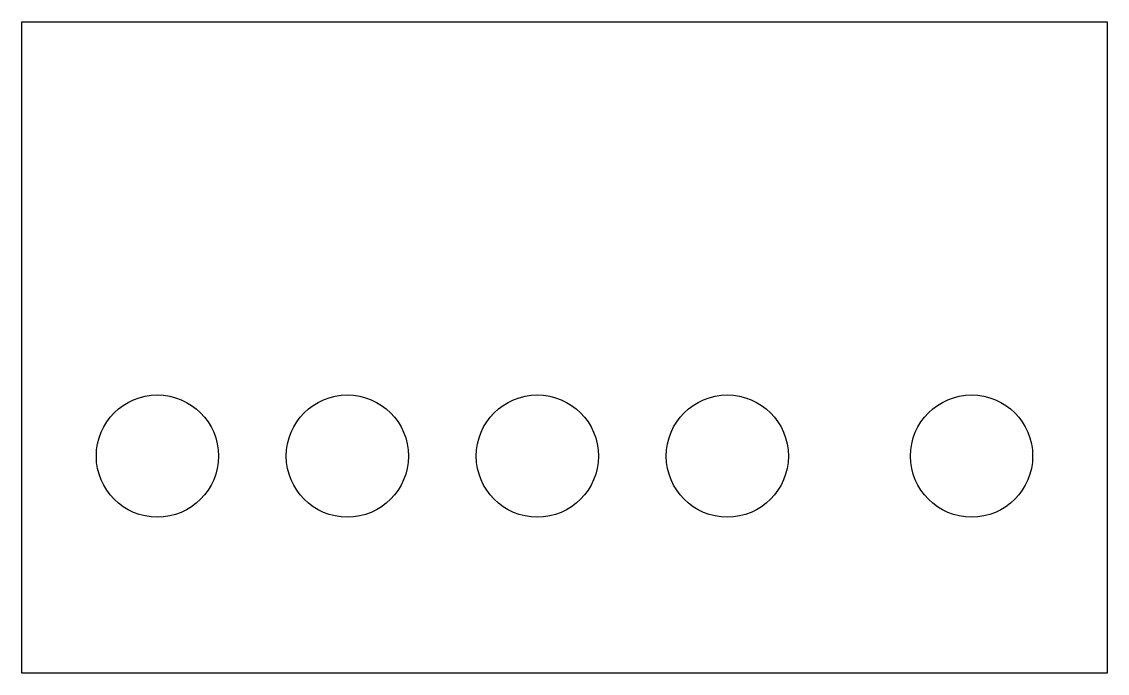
# Model space of a CAD drawing. Header units: millimetres. Extents: x -254 to 0, y -152 to 0.
import ezdxf

# ---------------------------------------------------------------- set-up
doc = ezdxf.new("R2010")
doc.units = ezdxf.units.MM
doc.header["$MEASUREMENT"] = 0

msp = doc.modelspace()

# ---------------------------------------------------------------- linework, layer by layer
msp.add_lwpolyline([(0, 0), (0, -152.4), (-254, -152.4), (-254, 0)], close=True)
for centre in [(-222.25, -101.6), (-177.8, -101.6), (-133.35, -101.6), (-88.9, -101.6), (-31.75, -101.6)]:
    msp.add_circle(centre, 14.29)

doc.saveas('drawing.dxf')
